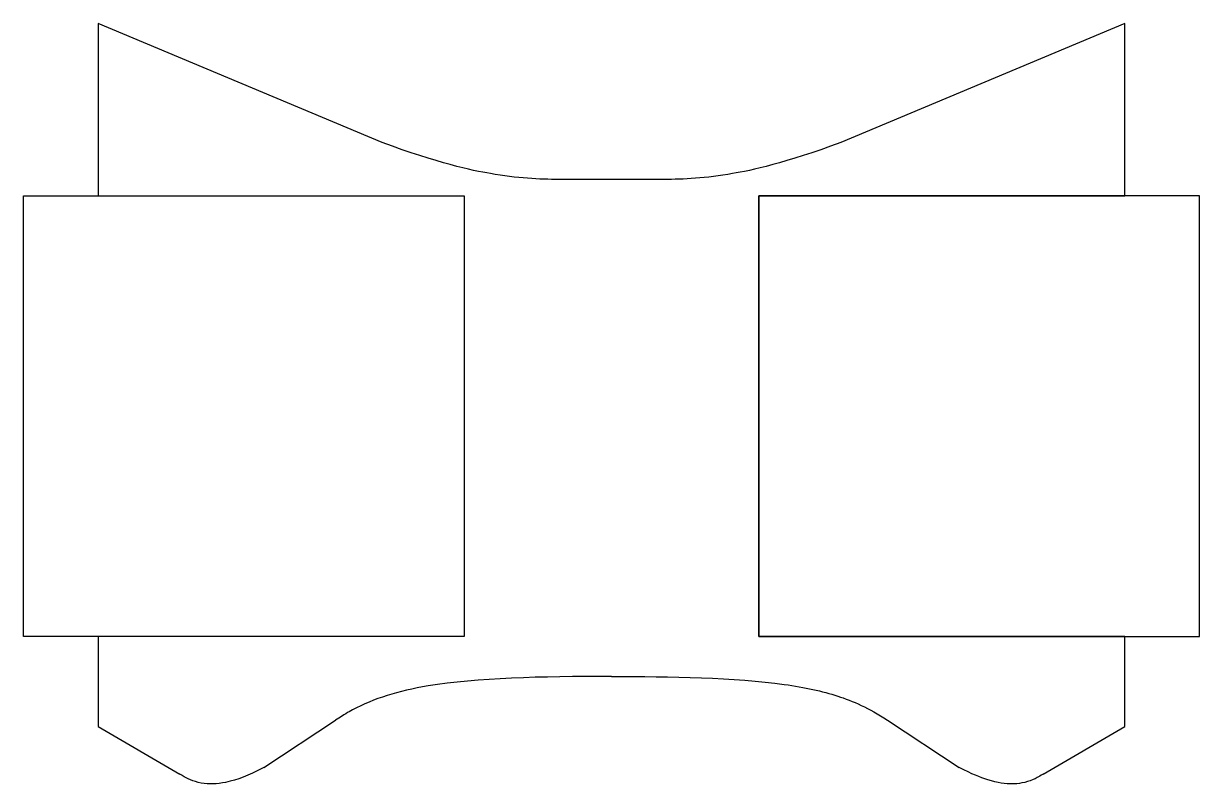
# Model space of a CAD drawing. Header units: millimetres. Extents: x -26.8 to 26.8, y -22.7 to 12.
import ezdxf

# ---------------------------------------------------------------- set-up
doc = ezdxf.new("R2010")
doc.units = ezdxf.units.MM
doc.layers.get('0').update_dxf_attribs({"linetype": 'CONTINUOUS'})

msp = doc.modelspace()

# ---------------------------------------------------------------- linework, layer by layer
for p, q in [((-10.456, 6.538), (-23.414, 11.966)), ((-23.414, 11.966), (-23.414, 4.111)), ((23.414, 11.966), (10.456, 6.538)), ((23.414, 4.111), (23.414, 11.966)), ((2.399, 4.854), (-2.399, 4.854)), ((-23.414, 4.111), (-6.726, 4.111)), ((-6.726, 4.111), (-6.726, -15.989)), ((6.726, -15.989), (6.726, 4.111)), ((6.726, 4.111), (23.414, 4.111)), ((-6.726, -15.989), (-23.414, -15.989)), ((-23.414, -15.989), (-23.414, -20.099)), ((23.414, -15.989), (6.726, -15.989)), ((23.414, -20.099), (23.414, -15.989)), ((-15.869, -21.964), (-12.586, -19.799)), ((12.586, -19.799), (15.869, -21.964)), ((-23.414, -20.099), (-19.687, -22.267)), ((19.687, -22.267), (23.414, -20.099))]:
    msp.add_line(p, q)
for points in [[(-6.726, -15.989), (-26.826, -15.989), (-26.826, 4.111), (-6.726, 4.111)], [(6.726, -15.989), (26.826, -15.989), (26.826, 4.111), (6.726, 4.111)]]:
    msp.add_lwpolyline(points, close=True)
for points, knots in [([(-2.399, 4.854), (-3.267, 4.854), (-4.316, 4.911), (-6.35, 5.264), (-7.938, 5.597), (-10.456, 6.538)], [0, 0, 0, 0, 0.2604852, 0.2604852, 0.4379435, 0.4379435, 0.4379435, 0.4379435]), ([(10.456, 6.538), (7.938, 5.597), (6.35, 5.264), (4.316, 4.911), (3.267, 4.854), (2.399, 4.854)], [0, 0, 0, 0, 0.806404, 0.806404, 1.990098, 1.990098, 1.990098, 1.990098]), ([(0, -17.82), (-3.227, -17.8), (-6.136, -17.879), (-9.754, -18.473), (-10.824, -18.812), (-12.011, -19.444), (-12.187, -19.535), (-12.586, -19.799)], [0.260108, 0.260108, 0.260108, 0.260108, 1.270057, 1.270057, 1.901808, 1.901808, 2.027495, 2.027495, 2.027495, 2.027495]), ([(0, -17.82), (2.673, -17.803), (5.631, -17.858), (8.825, -18.303), (9.612, -18.474), (10.992, -18.925), (11.755, -19.251), (12.586, -19.799)], [0, 0, 0, 0, 0.801798, 0.801798, 1.137221, 1.137221, 1.454329, 1.454329, 1.454329, 1.454329]), ([(-15.869, -21.964), (-16.613, -22.358), (-17.03, -22.52), (-17.996, -22.722), (-18.36, -22.737), (-19.086, -22.603), (-19.375, -22.461), (-19.617, -22.313), (-19.652, -22.29), (-19.687, -22.267)], [0.233692, 0.233692, 0.233692, 0.233692, 0.663208, 0.663208, 0.951431, 0.951431, 1.250923, 1.250923, 1.303051, 1.303051, 1.303051, 1.303051]), ([(19.687, -22.267), (19.467, -22.415), (19.36, -22.46), (18.881, -22.666), (18.552, -22.71), (17.981, -22.715), (17.621, -22.667), (16.806, -22.41), (16.457, -22.276), (15.869, -21.964)], [0.193589, 0.193589, 0.193589, 0.193589, 0.400908, 0.400908, 1.028403, 1.028403, 1.733076, 1.733076, 2.302783, 2.302783, 2.302783, 2.302783])]:
    msp.add_open_spline(points, degree=3, knots=knots)

doc.saveas('drawing.dxf')
